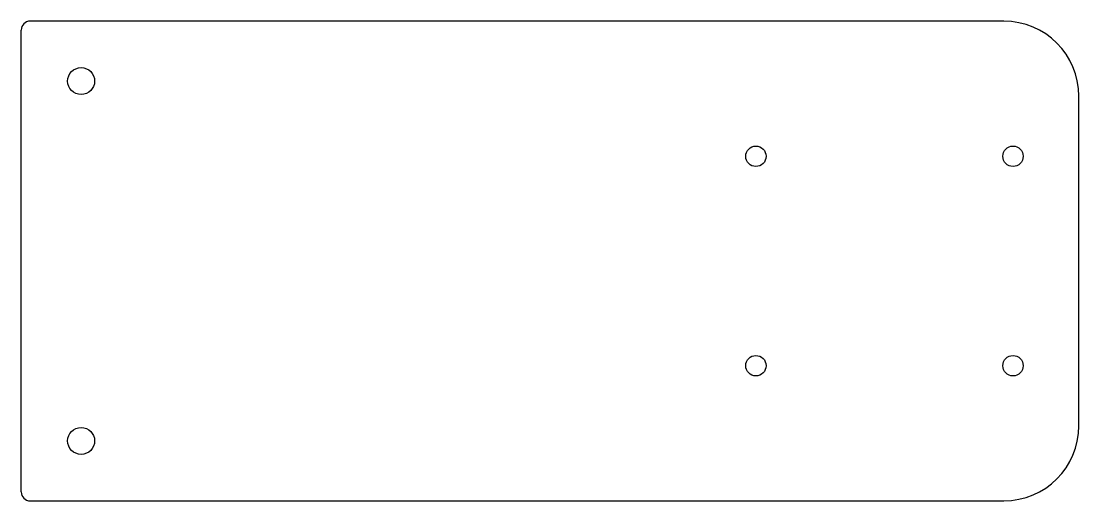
# Model space of a CAD drawing. Header units: millimetres. Extents: x 0 to 353, y -80 to 80.
import ezdxf

# ---------------------------------------------------------------- set-up
doc = ezdxf.new("R2010")
doc.units = ezdxf.units.MM

msp = doc.modelspace()

# ---------------------------------------------------------------- linework, layer by layer
at = {"color": 7, "linetype": 'Continuous', "lineweight": 25}
for p, q in [((327.66, 80), (3, 80)), ((0, -77), (0, 77)), ((352.66, -55), (352.66, 55)), ((3, -80), (327.66, -80))]:
    msp.add_line(p, q, dxfattribs=at)
for centre, radius in [((20, 60), 4.5), ((244.98, 34.92), 3.4), ((330.71, 34.92), 3.4), ((244.98, -34.92), 3.4), ((330.71, -34.92), 3.4), ((20, -60), 4.5)]:
    msp.add_circle(centre, radius, dxfattribs=at)
for centre, radius, start, end in [((3, 77), 3, 90, 180), ((327.66, 55), 25, 0, 90), ((327.66, -55), 25, 270, 0), ((3, -77), 3, 180, 270)]:
    msp.add_arc(centre, radius, start, end, dxfattribs=at)

doc.saveas('drawing.dxf')
